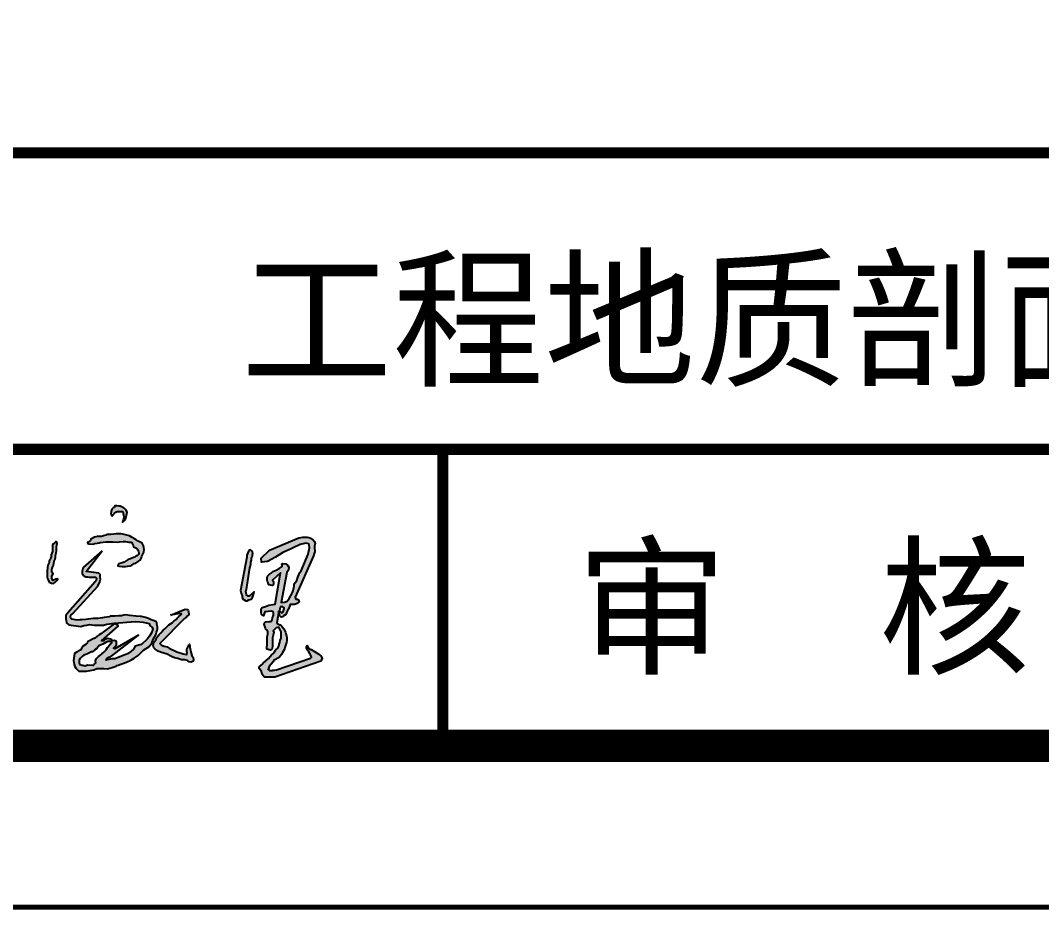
# Model space of a CAD drawing. Header units: millimetres. Extents: x -255 to 9196, y 129 to 426.
# Drawn here: x 7319.5 to 7351.18, y 129.26 to 156.83 of the extents above; entities that cross this region are included whole.
import ezdxf
from ezdxf.enums import TextEntityAlignment as Align

# ---------------------------------------------------------------- set-up
doc = ezdxf.new("R2010")
doc.units = ezdxf.units.MM
doc.layers.add('不打印', color=7, linetype='Continuous', plot=False)
doc.layers.add('地质-图框', color=7, linetype='Continuous')
doc.styles.get("Standard").update_dxf_attribs({"font": 'simfang_0.ttf', "height": 2.5})

msp = doc.modelspace()

# ---------------------------------------------------------------- hatches: boundary and pattern name
h = msp.add_hatch(color=256)
h.paths.add_polyline_path([(7322.74, 141.695), (7322.72, 141.71), (7322.682, 141.73), (7322.638, 141.751), (7322.597, 141.768), (7322.568, 141.768), (7322.489, 141.783), (7322.43, 141.78), (7322.419, 141.757), (7322.404, 141.736), (7322.375, 141.716), (7322.349, 141.687), (7322.325, 141.649), (7322.312, 141.62), (7322.316, 141.605), (7322.302, 141.535), (7322.31, 141.514), (7322.31, 141.505), (7322.319, 141.494), (7322.343, 141.464), (7322.359, 141.48), (7322.418, 141.541), (7322.428, 141.562), (7322.456, 141.59), (7322.477, 141.6), (7322.5, 141.609), (7322.557, 141.606), (7322.61, 141.606), (7322.665, 141.606), (7322.69, 141.568), (7322.69, 141.539), (7322.696, 141.503), (7322.711, 141.425), (7322.696, 141.366), (7322.686, 141.343), (7322.662, 141.278), (7322.744, 141.348), (7322.771, 141.4), (7322.808, 141.59), (7322.784, 141.643), (7322.761, 141.672)])
h.paths.add_polyline_path([(7322.969, 140.797), (7322.879, 140.848), (7322.764, 140.887), (7322.623, 140.912), (7322.551, 140.912), (7322.469, 140.91), (7322.4, 140.902), (7322.305, 140.899), (7322.184, 140.897), (7322.151, 140.871), (7322.074, 140.848), (7322.015, 140.833), (7321.879, 140.83), (7321.797, 140.812), (7321.707, 140.761), (7321.688, 140.747), (7321.67, 140.711), (7321.63, 140.675), (7321.601, 140.655), (7321.581, 140.646), (7321.589, 140.615), (7321.625, 140.602), (7321.779, 140.599), (7321.81, 140.62), (7321.884, 140.628), (7321.938, 140.635), (7321.971, 140.646), (7322.069, 140.658), (7322.158, 140.671), (7322.22, 140.666), (7322.377, 140.671), (7322.523, 140.661), (7322.569, 140.666), (7322.692, 140.677), (7322.756, 140.677), (7322.867, 140.658), (7322.938, 140.658), (7322.954, 140.646), (7322.967, 140.623), (7322.982, 140.592), (7323, 140.551), (7323.01, 140.515), (7323.078, 140.486), (7323.097, 140.474), (7323.123, 140.451), (7323.144, 140.42), (7323.167, 140.366), (7323.174, 140.33), (7323.174, 140.31), (7323.162, 140.274), (7323.12, 140.23), (7323.092, 140.23), (7323.054, 140.189), (7323.008, 140.184), (7322.915, 140.138), (7322.843, 140.115), (7322.777, 140.076), (7322.72, 140.033), (7322.628, 140.01), (7322.556, 139.983), (7322.532, 139.964), (7322.518, 139.923), (7322.566, 139.915), (7322.659, 139.905), (7322.764, 139.905), (7322.823, 139.915), (7322.908, 139.925), (7322.956, 139.948), (7323.033, 140), (7323.077, 140.007), (7323.149, 140.053), (7323.213, 140.1), (7323.251, 140.169), (7323.267, 140.225), (7323.333, 140.351), (7323.336, 140.428), (7323.328, 140.489), (7323.318, 140.548), (7323.277, 140.625), (7323.21, 140.658), (7323.174, 140.676), (7323.126, 140.699), (7323.09, 140.73), (7323.038, 140.758)])
h.paths.add_polyline_path([(7320.593, 140.22), (7320.595, 140.281), (7320.609, 140.326), (7320.62, 140.384), (7320.623, 140.433), (7320.623, 140.481), (7320.623, 140.511), (7320.634, 140.569), (7320.64, 140.597), (7320.637, 140.641), (7320.629, 140.66), (7320.617, 140.663), (7320.598, 140.669), (7320.59, 140.669), (7320.584, 140.652), (7320.558, 140.62), (7320.501, 140.591), (7320.493, 140.566), (7320.49, 140.547), (7320.49, 140.519), (7320.49, 140.494), (7320.493, 140.469), (7320.498, 140.428), (7320.493, 140.386), (7320.49, 140.367), (7320.476, 140.32), (7320.457, 140.259), (7320.451, 140.231), (7320.451, 140.196), (7320.451, 140.184), (7320.437, 140.146), (7320.421, 140.11), (7320.413, 140.096), (7320.396, 140.071), (7320.393, 140.024), (7320.371, 139.982), (7320.363, 139.96), (7320.343, 139.883), (7320.335, 139.827), (7320.332, 139.791), (7320.329, 139.733), (7320.329, 139.65), (7320.329, 139.62), (7320.332, 139.567), (7320.343, 139.529), (7320.36, 139.487), (7320.39, 139.421), (7320.44, 139.399), (7320.46, 139.387), (7320.523, 139.374), (7320.576, 139.412), (7320.601, 139.432), (7320.631, 139.465), (7320.664, 139.514), (7320.637, 139.515), (7320.601, 139.506), (7320.504, 139.473), (7320.482, 139.509), (7320.473, 139.54), (7320.471, 139.573), (7320.473, 139.606), (7320.518, 139.678), (7320.479, 139.731), (7320.479, 139.756), (7320.479, 139.816), (7320.479, 139.83), (7320.487, 139.844), (7320.49, 139.866), (7320.509, 139.919), (7320.529, 139.955), (7320.54, 139.999), (7320.545, 140.068), (7320.559, 140.112), (7320.573, 140.14), (7320.59, 140.176)])
h.paths.add_polyline_path([(7322.032, 140.392), (7321.451, 139.874), (7321.434, 139.82), (7321.419, 139.78), (7321.414, 139.734), (7321.419, 139.683), (7321.439, 139.652), (7321.448, 139.626), (7321.476, 139.603), (7321.505, 139.589), (7321.528, 139.583), (7321.585, 139.578), (7321.63, 139.569), (7321.65, 139.569), (7321.707, 139.569), (7321.773, 139.572), (7321.818, 139.572), (7321.83, 139.572), (7321.855, 139.538), (7321.861, 139.515), (7321.847, 139.467), (7321.821, 139.427), (7320.969, 138.467), (7320.911, 138.382), (7320.911, 138.288), (7320.929, 138.157), (7320.998, 138.093), (7321.369, 138.045), (7321.464, 138.075), (7321.555, 138.081), (7321.638, 138.106), (7321.784, 138.081), (7321.943, 138.087), (7322.077, 138.087), (7322.181, 138.112), (7322.42, 138.142), (7323.062, 138.2), (7323.202, 138.191), (7323.303, 138.179), (7323.493, 138.138), (7323.517, 138.071), (7323.585, 138.009), (7323.609, 137.954), (7323.566, 137.844), (7323.505, 137.74), (7323.432, 137.648), (7323.259, 137.487), (7323.06, 137.432), (7323.006, 137.336), (7322.928, 137.264), (7322.819, 137.197), (7322.723, 137.149), (7322.536, 137.083), (7322.433, 137.041), (7322.343, 137.041), (7322.24, 137.016), (7322.186, 137.004), (7322.162, 136.998), (7322.168, 137.035), (7322.24, 137.089), (7322.3, 137.113), (7322.379, 137.167), (7323.163, 137.77), (7322.427, 137.348), (7322.385, 137.372), (7322.427, 137.414), (7322.481, 137.475), (7322.481, 137.553), (7322.481, 137.577), (7322.421, 137.607), (7322.367, 137.595), (7322.331, 137.625), (7322.294, 137.649), (7322.21, 137.667), (7322.12, 137.643), (7322.083, 137.601), (7322.011, 137.601), (7322.536, 138.047), (7322.505, 138.101), (7322.499, 138.101), (7322.403, 138.125), (7321.993, 137.818), (7321.939, 137.788), (7321.884, 137.746), (7321.812, 137.685), (7321.734, 137.649), (7321.643, 137.595), (7321.595, 137.577), (7321.559, 137.517), (7321.535, 137.493), (7321.426, 137.426), (7321.408, 137.384), (7321.366, 137.312), (7321.336, 137.3), (7321.287, 137.276), (7321.263, 137.252), (7321.179, 137.209), (7321.143, 136.992), (7321.167, 136.866), (7321.191, 136.806), (7321.221, 136.745), (7321.317, 136.655), (7321.547, 136.661), (7321.776, 136.697), (7321.872, 136.739), (7322.083, 136.739), (7322.198, 136.733), (7322.343, 136.769), (7322.469, 136.812), (7322.505, 136.836), (7322.795, 136.938), (7322.922, 136.998), (7323.03, 137.065), (7323.151, 137.143), (7323.32, 137.306), (7323.482, 137.414), (7323.573, 137.529), (7323.621, 137.643), (7323.699, 137.782), (7323.724, 137.867), (7323.755, 137.946), (7323.753, 138.03), (7323.736, 138.117), (7323.728, 138.153), (7323.697, 138.192), (7323.62, 138.229), (7323.56, 138.248), (7323.477, 138.291), (7323.382, 138.324), (7323.254, 138.347), (7323.221, 138.349), (7323.092, 138.358), (7322.895, 138.384), (7322.759, 138.403), (7322.711, 138.393), (7322.632, 138.374), (7322.549, 138.372), (7322.44, 138.364), (7322.365, 138.366), (7322.288, 138.358), (7322.262, 138.345), (7322.185, 138.335), (7322.102, 138.32), (7322.044, 138.306), (7321.974, 138.297), (7321.914, 138.285), (7321.835, 138.289), (7321.754, 138.285), (7321.682, 138.279), (7321.597, 138.271), (7321.524, 138.254), (7321.404, 138.252), (7321.344, 138.25), (7321.273, 138.242), (7321.201, 138.244), (7321.108, 138.264), (7321.077, 138.285), (7321.058, 138.329), (7321.066, 138.389), (7321.124, 138.44), (7321.899, 139.291), (7321.96, 139.426), (7321.985, 139.509), (7321.977, 139.55), (7321.969, 139.65), (7321.935, 139.7), (7321.536, 139.743)])
h.paths.add_polyline_path([(7322.176, 137.567), (7322.207, 137.572), (7322.228, 137.574), (7322.318, 137.577), (7322.329, 137.569), (7322.336, 137.538), (7322.303, 137.507), (7322.272, 137.482), (7322.251, 137.456), (7322.202, 137.389), (7322.169, 137.335), (7322.158, 137.319), (7322.112, 137.271), (7322.086, 137.242), (7322.024, 137.193), (7321.991, 137.16), (7321.965, 137.144), (7321.919, 137.108), (7321.906, 137.095), (7321.867, 137.057), (7321.854, 137.044), (7321.834, 136.982), (7321.844, 136.912), (7321.813, 136.894), (7321.798, 136.879), (7321.769, 136.846), (7321.749, 136.838), (7321.594, 136.853), (7321.496, 136.825), (7321.439, 136.838), (7321.414, 136.838), (7321.347, 136.864), (7321.336, 136.879), (7321.318, 136.923), (7321.318, 136.951), (7321.323, 136.995), (7321.344, 137.049), (7321.39, 137.093), (7321.421, 137.126), (7321.465, 137.155), (7321.555, 137.188), (7321.646, 137.224), (7321.661, 137.237), (7321.705, 137.252), (7321.738, 137.26), (7321.808, 137.317), (7321.818, 137.325), (7321.875, 137.361), (7321.916, 137.41), (7321.937, 137.44), (7322.001, 137.469), (7322.058, 137.492)], flags=16)
h.paths.add_polyline_path([(7324.585, 138.293), (7324.649, 138.334), (7324.656, 138.349), (7324.726, 138.401), (7324.726, 138.425), (7324.711, 138.498), (7324.703, 138.534), (7324.692, 138.562), (7324.686, 138.57), (7324.609, 138.577), (7324.152, 138.392), (7324.378, 138.437), (7324.489, 138.442), (7324.494, 138.423), (7324.473, 138.4), (7324.412, 138.347), (7324.357, 138.297), (7324.328, 138.263), (7324.265, 138.213), (7324.202, 138.16), (7324.107, 138.089), (7323.98, 137.971), (7323.928, 137.928), (7323.859, 137.849), (7323.804, 137.794), (7323.764, 137.742), (7323.719, 137.689), (7323.706, 137.647), (7323.698, 137.62), (7323.667, 137.586), (7323.64, 137.547), (7323.622, 137.468), (7323.625, 137.42), (7323.643, 137.378), (7323.677, 137.339), (7323.769, 137.278), (7323.843, 137.244), (7324.049, 137.186), (7324.167, 137.123), (7324.204, 137.102), (7324.283, 137.068), (7324.383, 137.049), (7324.497, 137.012), (7324.547, 137.004), (7324.597, 137.01), (7324.681, 136.983), (7324.707, 136.962), (7324.734, 136.944), (7324.794, 136.933), (7324.85, 136.96), (7324.865, 137.01), (7324.855, 137.078), (7324.834, 137.115), (7324.821, 137.141), (7324.792, 137.22), (7324.773, 137.304), (7324.763, 137.349), (7324.755, 137.402), (7324.755, 137.452), (7324.747, 137.497), (7324.721, 137.465), (7324.699, 137.426), (7324.668, 137.357), (7324.665, 137.336), (7324.665, 137.307), (7324.665, 137.26), (7324.668, 137.236), (7324.665, 137.176), (7324.655, 137.174), (7324.548, 137.19), (7324.348, 137.259), (7324.118, 137.374), (7324.057, 137.412), (7323.957, 137.435), (7323.873, 137.466), (7323.827, 137.519)])
h.paths.add_polyline_path([(7326.615, 139.861), (7326.645, 139.962), (7326.645, 140.034), (7326.666, 140.094), (7326.67, 140.128), (7326.67, 140.162), (7326.683, 140.2), (7326.695, 140.238), (7326.704, 140.272), (7326.708, 140.306), (7326.695, 140.348), (7326.679, 140.382), (7326.635, 140.424), (7326.589, 140.395), (7326.526, 140.255), (7326.526, 140.191), (7326.322, 139.157), (7326.343, 139.076), (7326.377, 138.992), (7326.377, 138.945), (7326.407, 138.89), (7326.496, 138.835), (7326.534, 138.839), (7326.585, 138.864), (7326.666, 138.894), (7326.712, 138.958), (7326.751, 139.119), (7326.606, 138.996), (7326.598, 138.979), (7326.56, 138.979), (7326.522, 139.008), (7326.509, 139.025), (7326.496, 139.123), (7326.509, 139.187)])
h.paths.add_polyline_path([(7327.635, 140.339), (7327.901, 140.447), (7327.959, 140.476), (7328.175, 140.584), (7328.312, 140.613), (7328.355, 140.627), (7328.441, 140.606), (7328.456, 140.57), (7328.463, 140.483), (7328.427, 140.289), (7328.204, 139.764), (7328.168, 139.713), (7328.103, 139.57), (7328.074, 139.469), (7327.995, 139.368), (7327.995, 139.289), (7327.959, 139.159), (7327.93, 139.073), (7327.837, 138.908), (7327.779, 138.828), (7327.693, 138.8), (7327.585, 138.785), (7327.768, 139.72), (7327.815, 139.79), (7327.829, 139.879), (7327.793, 139.936), (7327.736, 139.98), (7327.628, 139.994), (7327.613, 139.98), (7327.62, 139.928), (7327.621, 139.9), (7327.527, 139.843), (7327.433, 139.785), (7327.333, 139.742), (7327.275, 139.692), (7327.217, 139.649), (7327.167, 139.598), (7327.153, 139.548), (7327.153, 139.483), (7327.167, 139.433), (7327.181, 139.397), (7327.21, 139.332), (7327.304, 139.318), (7327.347, 139.347), (7327.354, 139.39), (7327.347, 139.44), (7327.318, 139.476), (7327.57, 139.706), (7327.401, 138.735), (7327.332, 138.722), (7327.204, 138.699), (7327.099, 138.667), (7326.999, 138.63), (7326.967, 138.594), (7326.967, 138.525), (7326.967, 138.48), (7326.98, 138.416), (7327.003, 138.388), (7327.04, 138.375), (7327.081, 138.493), (7327.287, 138.521), (7327.337, 138.498), (7327.351, 138.452), (7327.351, 138.397), (7327.319, 138.306), (7327.305, 138.251), (7327.291, 138.219), (7327.273, 138.201), (7327.213, 138.196), (7327.204, 138.196), (7327.104, 138.187), (7327.072, 138.16), (7327.063, 138.114), (7327.095, 138.023), (7327.104, 137.973), (7327.168, 137.918), (7327.177, 137.868), (7327.172, 137.808), (7327.154, 137.721), (7327.154, 137.658), (7327.154, 137.543), (7327.154, 137.475), (7327.14, 137.406), (7327.14, 137.338), (7327.259, 137.31), (7327.296, 137.333), (7327.319, 137.411), (7327.319, 137.525), (7327.323, 137.69), (7327.36, 137.854), (7327.341, 137.909), (7327.405, 137.968), (7327.433, 138.005), (7327.511, 138.018), (7327.52, 138.018), (7327.561, 137.941), (7327.584, 137.872), (7327.584, 137.84), (7327.584, 137.772), (7327.588, 137.676), (7327.556, 137.607), (7327.542, 137.543), (7327.529, 137.498), (7327.524, 137.466), (7327.511, 137.443), (7327.501, 137.411), (7327.483, 137.37), (7327.424, 137.315), (7327.41, 137.306), (7327.378, 137.256), (7327.341, 137.201), (7327.291, 137.164), (7327.191, 137.05), (7327.031, 136.9), (7327.017, 136.881), (7326.958, 136.831), (7326.916, 136.804), (7326.907, 136.79), (7326.907, 136.735), (7326.98, 136.648), (7326.999, 136.557), (7327.067, 136.475), (7327.195, 136.47), (7327.296, 136.475), (7327.392, 136.47), (7328.814, 136.968), (7328.843, 137.014), (7328.857, 137.034), (7328.863, 137.054), (7328.834, 137.122), (7328.754, 137.182), (7328.623, 137.265), (7328.517, 137.331), (7328.44, 137.359), (7328.391, 137.453), (7328.374, 137.411), (7328.374, 137.371), (7328.403, 137.313), (7328.431, 137.279), (7328.463, 137.225), (7328.474, 137.191), (7328.497, 137.168), (7328.534, 137.091), (7328.503, 137.062), (7327.445, 136.696), (7327.382, 136.685), (7327.331, 136.685), (7327.311, 136.673), (7327.231, 136.679), (7327.181, 136.712), (7327.214, 136.804), (7327.339, 136.945), (7327.347, 136.97), (7327.372, 137.003), (7327.522, 137.078), (7327.597, 137.17), (7327.621, 137.219), (7327.68, 137.319), (7327.713, 137.419), (7327.754, 137.55), (7327.769, 137.608), (7327.769, 137.697), (7327.754, 137.755), (7327.738, 137.813), (7327.727, 137.861), (7327.685, 137.951), (7327.674, 137.966), (7327.632, 138.019), (7327.611, 138.051), (7327.564, 138.093), (7327.542, 138.098), (7327.463, 138.13), (7327.458, 138.156), (7327.511, 138.518), (7327.522, 138.471), (7327.531, 138.443), (7327.541, 138.41), (7327.541, 138.382), (7327.592, 138.33), (7327.635, 138.344), (7327.654, 138.358), (7327.729, 138.41), (7327.757, 138.462), (7327.786, 138.533), (7327.819, 138.58), (7327.866, 138.726), (7328.002, 138.726), (7328.064, 138.74), (7328.106, 138.768), (7328.144, 138.806), (7328.111, 138.881), (7328.097, 138.89), (7328.04, 138.886), (7328.021, 138.952), (7328.591, 140.228), (7328.615, 140.303), (7328.629, 140.359), (7328.621, 140.499), (7328.621, 140.536), (7328.641, 140.613), (7328.618, 140.673), (7328.567, 140.736), (7328.554, 140.753), (7328.524, 140.767), (7328.443, 140.803), (7328.393, 140.807), (7328.262, 140.807), (7328.141, 140.787), (7327.222, 140.411), (7326.971, 140.16), (7326.982, 140.034), (7327.167, 140.059), (7327.412, 140.188)])
h.paths.add_polyline_path([(7327.561, 138.65), (7327.606, 138.654), (7327.641, 138.65), (7327.677, 138.623), (7327.677, 138.601), (7327.646, 138.498), (7327.601, 138.463), (7327.537, 138.523)], flags=16)

# ---------------------------------------------------------------- linework, layer by layer
at = {"const_width": 0.345}
for points in [[(7286.631, 171.112), (7470.49, 171.112), (7470.49, 134.34), (7286.631, 134.34), (7286.631, 171.112)], [(7286.631, 171.112), (7470.49, 171.112), (7470.49, 134.34), (7286.631, 134.34), (7286.631, 171.112)], [(7286.631, 152.726), (7470.49, 152.726)], [(7286.631, 143.533), (7470.49, 143.533)], [(7309.613, 143.533), (7470.49, 143.533)], [(7332.601, 143.533), (7332.601, 134.34)]]:
    msp.add_lwpolyline(points, dxfattribs=at)
for points in [[(7322.359, 141.48), (7322.418, 141.541), (7322.428, 141.562), (7322.456, 141.59), (7322.477, 141.6), (7322.5, 141.609), (7322.557, 141.606), (7322.61, 141.606), (7322.665, 141.606), (7322.69, 141.568), (7322.69, 141.539), (7322.696, 141.503), (7322.711, 141.425), (7322.696, 141.366), (7322.686, 141.343), (7322.662, 141.278), (7322.744, 141.348), (7322.771, 141.4), (7322.808, 141.59), (7322.784, 141.643), (7322.761, 141.672), (7322.74, 141.695), (7322.72, 141.71), (7322.682, 141.73), (7322.638, 141.751), (7322.597, 141.768), (7322.568, 141.768), (7322.489, 141.783), (7322.43, 141.78), (7322.419, 141.757), (7322.404, 141.736), (7322.375, 141.716), (7322.349, 141.687), (7322.325, 141.649), (7322.312, 141.62), (7322.316, 141.605), (7322.302, 141.535), (7322.31, 141.514), (7322.31, 141.505), (7322.319, 141.494), (7322.343, 141.464), (7322.359, 141.48)], [(7320.552, 140.617), (7320.501, 140.591), (7320.493, 140.566), (7320.49, 140.547), (7320.49, 140.519), (7320.49, 140.494), (7320.493, 140.469), (7320.498, 140.428), (7320.493, 140.386), (7320.49, 140.367), (7320.476, 140.32), (7320.457, 140.259), (7320.451, 140.231), (7320.451, 140.196), (7320.451, 140.184), (7320.437, 140.146), (7320.421, 140.11), (7320.413, 140.096), (7320.396, 140.071), (7320.393, 140.024), (7320.371, 139.982), (7320.363, 139.96), (7320.343, 139.883), (7320.335, 139.827), (7320.332, 139.791), (7320.329, 139.733), (7320.329, 139.65), (7320.329, 139.62), (7320.332, 139.567), (7320.343, 139.529), (7320.36, 139.487), (7320.39, 139.421), (7320.44, 139.399), (7320.46, 139.387), (7320.523, 139.374), (7320.576, 139.412), (7320.601, 139.432), (7320.631, 139.465), (7320.664, 139.514), (7320.637, 139.515), (7320.601, 139.506), (7320.504, 139.473), (7320.482, 139.509), (7320.473, 139.54), (7320.471, 139.573), (7320.473, 139.606), (7320.518, 139.678), (7320.479, 139.731), (7320.479, 139.756), (7320.479, 139.816), (7320.479, 139.83), (7320.487, 139.844), (7320.49, 139.866), (7320.509, 139.919), (7320.529, 139.955), (7320.54, 139.999), (7320.545, 140.068), (7320.559, 140.112), (7320.573, 140.14), (7320.59, 140.176), (7320.593, 140.22), (7320.595, 140.281), (7320.609, 140.326), (7320.62, 140.384), (7320.623, 140.433), (7320.623, 140.481), (7320.623, 140.511), (7320.634, 140.569), (7320.64, 140.597), (7320.637, 140.641), (7320.629, 140.66), (7320.617, 140.663), (7320.598, 140.669), (7320.59, 140.669), (7320.584, 140.652), (7320.559, 140.622), (7320.552, 140.617)], [(7321.625, 140.602), (7321.779, 140.599), (7321.81, 140.62), (7321.884, 140.628), (7321.938, 140.635), (7321.971, 140.646), (7322.069, 140.658), (7322.158, 140.671), (7322.22, 140.666), (7322.377, 140.671), (7322.523, 140.661), (7322.569, 140.666), (7322.692, 140.677), (7322.756, 140.677), (7322.867, 140.658), (7322.938, 140.658), (7322.954, 140.646), (7322.967, 140.623), (7322.982, 140.592), (7323, 140.551), (7323.01, 140.515), (7323.078, 140.486), (7323.097, 140.474), (7323.123, 140.451), (7323.144, 140.42), (7323.167, 140.366), (7323.174, 140.33), (7323.174, 140.31), (7323.162, 140.274), (7323.12, 140.23), (7323.092, 140.23), (7323.054, 140.189), (7323.008, 140.184), (7322.915, 140.138), (7322.843, 140.115), (7322.777, 140.076), (7322.72, 140.033), (7322.628, 140.01), (7322.556, 139.983), (7322.532, 139.964), (7322.518, 139.923), (7322.566, 139.915), (7322.659, 139.905), (7322.764, 139.905), (7322.823, 139.915), (7322.908, 139.925), (7322.956, 139.948), (7323.033, 140), (7323.077, 140.007), (7323.149, 140.053), (7323.213, 140.1), (7323.251, 140.169), (7323.267, 140.225), (7323.333, 140.351), (7323.336, 140.428), (7323.328, 140.489), (7323.318, 140.548), (7323.277, 140.625), (7323.21, 140.658), (7323.174, 140.676), (7323.126, 140.699), (7323.09, 140.73), (7323.038, 140.758), (7322.969, 140.797), (7322.879, 140.848), (7322.764, 140.887), (7322.623, 140.912), (7322.551, 140.912), (7322.469, 140.91), (7322.4, 140.902), (7322.305, 140.899), (7322.184, 140.897), (7322.151, 140.871), (7322.074, 140.848), (7322.015, 140.833), (7321.879, 140.83), (7321.797, 140.812), (7321.707, 140.761), (7321.688, 140.747), (7321.67, 140.711), (7321.63, 140.675), (7321.601, 140.655), (7321.581, 140.646), (7321.589, 140.615), (7321.625, 140.602)], [(7326.971, 140.16), (7327.222, 140.411), (7328.141, 140.787), (7328.262, 140.807), (7328.393, 140.807), (7328.443, 140.803), (7328.524, 140.767), (7328.554, 140.753), (7328.567, 140.736), (7328.618, 140.673), (7328.641, 140.613), (7328.621, 140.536), (7328.621, 140.499), (7328.629, 140.359), (7328.615, 140.303), (7328.591, 140.228), (7328.021, 138.952), (7328.04, 138.886), (7328.097, 138.89), (7328.111, 138.881), (7328.144, 138.806), (7328.106, 138.768), (7328.064, 138.74), (7328.002, 138.726), (7327.866, 138.726), (7327.819, 138.58), (7327.786, 138.533), (7327.757, 138.462), (7327.729, 138.41), (7327.654, 138.358), (7327.635, 138.344), (7327.592, 138.33), (7327.541, 138.382), (7327.541, 138.41), (7327.531, 138.443), (7327.522, 138.471), (7327.512, 138.514), (7327.511, 138.515), (7327.458, 138.156), (7327.463, 138.13), (7327.542, 138.098), (7327.564, 138.093), (7327.611, 138.051), (7327.632, 138.019), (7327.674, 137.966), (7327.685, 137.951), (7327.727, 137.861), (7327.738, 137.813), (7327.754, 137.755), (7327.769, 137.697), (7327.769, 137.608), (7327.754, 137.55), (7327.713, 137.419), (7327.68, 137.319), (7327.621, 137.219), (7327.597, 137.17), (7327.522, 137.078), (7327.372, 137.003), (7327.347, 136.97), (7327.339, 136.945), (7327.214, 136.804), (7327.181, 136.712), (7327.231, 136.679), (7327.311, 136.673), (7327.331, 136.685), (7327.382, 136.685), (7327.445, 136.696), (7328.503, 137.062), (7328.534, 137.091), (7328.497, 137.168), (7328.474, 137.191), (7328.463, 137.225), (7328.431, 137.279), (7328.403, 137.313), (7328.374, 137.371), (7328.374, 137.411), (7328.391, 137.453), (7328.44, 137.359), (7328.517, 137.331), (7328.623, 137.265), (7328.754, 137.182), (7328.834, 137.122), (7328.863, 137.054), (7328.857, 137.034), (7328.843, 137.014), (7328.814, 136.968), (7327.392, 136.47), (7327.296, 136.475), (7327.195, 136.47), (7327.067, 136.475), (7326.999, 136.557), (7326.98, 136.648), (7326.907, 136.735), (7326.907, 136.79), (7326.916, 136.804), (7326.958, 136.831), (7327.017, 136.881), (7327.031, 136.9), (7327.191, 137.05), (7327.291, 137.164), (7327.341, 137.201), (7327.378, 137.256), (7327.41, 137.306), (7327.424, 137.315), (7327.483, 137.37), (7327.501, 137.411), (7327.511, 137.443), (7327.524, 137.466), (7327.529, 137.498), (7327.542, 137.543), (7327.556, 137.607), (7327.588, 137.676), (7327.584, 137.772), (7327.584, 137.84), (7327.584, 137.872), (7327.561, 137.941), (7327.52, 138.018), (7327.511, 138.018), (7327.433, 138.005), (7327.405, 137.968), (7327.341, 137.909), (7327.36, 137.854), (7327.323, 137.69), (7327.319, 137.525), (7327.319, 137.411), (7327.296, 137.333), (7327.259, 137.31), (7327.14, 137.338), (7327.14, 137.406), (7327.154, 137.475), (7327.154, 137.543), (7327.154, 137.658), (7327.154, 137.721), (7327.172, 137.808), (7327.177, 137.868), (7327.168, 137.918), (7327.104, 137.973), (7327.095, 138.023), (7327.063, 138.114), (7327.072, 138.16), (7327.104, 138.187), (7327.204, 138.196), (7327.213, 138.196), (7327.273, 138.201), (7327.291, 138.219), (7327.305, 138.251), (7327.319, 138.306), (7327.351, 138.397), (7327.351, 138.452), (7327.337, 138.498), (7327.287, 138.521), (7327.081, 138.493), (7327.04, 138.375), (7327.003, 138.388), (7326.98, 138.416), (7326.967, 138.48), (7326.967, 138.525), (7326.967, 138.594), (7326.999, 138.63), (7327.099, 138.667), (7327.204, 138.699), (7327.332, 138.722), (7327.401, 138.735), (7327.57, 139.706), (7327.318, 139.476), (7327.347, 139.44), (7327.354, 139.39), (7327.347, 139.347), (7327.304, 139.318), (7327.21, 139.332), (7327.181, 139.397), (7327.167, 139.433), (7327.153, 139.483), (7327.153, 139.548), (7327.167, 139.598), (7327.217, 139.649), (7327.275, 139.692), (7327.333, 139.742), (7327.433, 139.785), (7327.527, 139.843), (7327.621, 139.9), (7327.62, 139.928), (7327.613, 139.98), (7327.628, 139.994), (7327.736, 139.98), (7327.793, 139.936), (7327.829, 139.879), (7327.815, 139.79), (7327.768, 139.72), (7327.585, 138.785), (7327.693, 138.8), (7327.779, 138.828), (7327.837, 138.908), (7327.93, 139.073), (7327.959, 139.159), (7327.995, 139.289), (7327.995, 139.368), (7328.074, 139.469), (7328.103, 139.57), (7328.168, 139.713), (7328.204, 139.764), (7328.427, 140.289), (7328.463, 140.483), (7328.456, 140.57), (7328.441, 140.606), (7328.355, 140.627), (7328.312, 140.613), (7328.175, 140.584), (7327.959, 140.476), (7327.901, 140.447), (7327.635, 140.339), (7327.412, 140.188), (7327.167, 140.059), (7326.982, 140.034), (7326.971, 140.16)], [(7322.032, 140.392), (7321.451, 139.874), (7321.434, 139.82), (7321.419, 139.78), (7321.414, 139.734), (7321.419, 139.683), (7321.439, 139.652), (7321.448, 139.626), (7321.476, 139.603), (7321.505, 139.589), (7321.528, 139.583), (7321.585, 139.578), (7321.63, 139.569), (7321.65, 139.569), (7321.707, 139.569), (7321.773, 139.572), (7321.818, 139.572), (7321.83, 139.572), (7321.855, 139.538), (7321.861, 139.515), (7321.847, 139.467), (7321.821, 139.427), (7320.969, 138.467), (7320.911, 138.382), (7320.911, 138.288), (7320.929, 138.157), (7320.998, 138.093), (7321.369, 138.045), (7321.464, 138.075), (7321.555, 138.081), (7321.638, 138.106), (7321.784, 138.081), (7321.943, 138.087), (7322.077, 138.087), (7322.181, 138.112), (7322.42, 138.142), (7323.062, 138.2), (7323.202, 138.191), (7323.303, 138.179), (7323.493, 138.138), (7323.517, 138.071), (7323.585, 138.009), (7323.609, 137.954), (7323.566, 137.844), (7323.505, 137.74), (7323.432, 137.648), (7323.259, 137.487), (7323.06, 137.432), (7323.006, 137.336), (7322.928, 137.264), (7322.819, 137.197), (7322.723, 137.149), (7322.536, 137.083), (7322.433, 137.041), (7322.343, 137.041), (7322.24, 137.016), (7322.186, 137.004), (7322.162, 136.998), (7322.168, 137.035), (7322.24, 137.089), (7322.3, 137.113), (7322.379, 137.167), (7323.163, 137.77), (7322.427, 137.348), (7322.385, 137.372), (7322.427, 137.414), (7322.481, 137.475), (7322.481, 137.553), (7322.481, 137.577), (7322.421, 137.607), (7322.367, 137.595), (7322.331, 137.625), (7322.294, 137.649), (7322.21, 137.667), (7322.12, 137.643), (7322.083, 137.601), (7322.011, 137.601), (7322.536, 138.047), (7322.505, 138.101), (7322.499, 138.101), (7322.403, 138.125), (7321.993, 137.818), (7321.939, 137.788), (7321.884, 137.746), (7321.812, 137.685), (7321.734, 137.649), (7321.643, 137.595), (7321.595, 137.577), (7321.559, 137.517), (7321.535, 137.493), (7321.426, 137.426), (7321.408, 137.384), (7321.366, 137.312), (7321.336, 137.3), (7321.287, 137.276), (7321.263, 137.252), (7321.179, 137.209), (7321.143, 136.992), (7321.167, 136.866), (7321.191, 136.806), (7321.221, 136.745), (7321.317, 136.655), (7321.547, 136.661), (7321.776, 136.697), (7321.872, 136.739), (7322.083, 136.739), (7322.198, 136.733), (7322.343, 136.769), (7322.469, 136.812), (7322.505, 136.836), (7322.795, 136.938), (7322.922, 136.998), (7323.03, 137.065), (7323.151, 137.143), (7323.32, 137.306), (7323.482, 137.414), (7323.573, 137.529), (7323.621, 137.643), (7323.699, 137.782), (7323.724, 137.867), (7323.755, 137.946), (7323.753, 138.03), (7323.736, 138.117), (7323.728, 138.153), (7323.697, 138.192), (7323.62, 138.229), (7323.56, 138.248), (7323.477, 138.291), (7323.382, 138.324), (7323.254, 138.347), (7323.221, 138.349), (7323.092, 138.358), (7322.895, 138.384), (7322.759, 138.403), (7322.711, 138.393), (7322.632, 138.374), (7322.549, 138.372), (7322.44, 138.364), (7322.365, 138.366), (7322.288, 138.358), (7322.262, 138.345), (7322.185, 138.335), (7322.102, 138.32), (7322.044, 138.306), (7321.974, 138.297), (7321.914, 138.285), (7321.835, 138.289), (7321.754, 138.285), (7321.682, 138.279), (7321.597, 138.271), (7321.524, 138.254), (7321.404, 138.252), (7321.344, 138.25), (7321.273, 138.242), (7321.201, 138.244), (7321.108, 138.264), (7321.077, 138.285), (7321.058, 138.329), (7321.066, 138.389), (7321.124, 138.44), (7321.899, 139.291), (7321.96, 139.426), (7321.985, 139.509), (7321.977, 139.55), (7321.969, 139.65), (7321.935, 139.7), (7321.536, 139.743), (7322.032, 140.392)], [(7326.589, 140.395), (7326.526, 140.255), (7326.526, 140.191), (7326.322, 139.157), (7326.343, 139.076), (7326.377, 138.992), (7326.377, 138.945), (7326.407, 138.89), (7326.496, 138.835), (7326.534, 138.839), (7326.585, 138.864), (7326.585, 138.864), (7326.666, 138.894), (7326.712, 138.958), (7326.751, 139.119), (7326.606, 138.996), (7326.598, 138.979), (7326.56, 138.979), (7326.522, 139.008), (7326.509, 139.025), (7326.496, 139.123), (7326.509, 139.187), (7326.615, 139.861), (7326.645, 139.962), (7326.645, 140.034), (7326.666, 140.094), (7326.67, 140.128), (7326.67, 140.162), (7326.683, 140.2), (7326.695, 140.238), (7326.704, 140.272), (7326.708, 140.306), (7326.695, 140.348), (7326.679, 140.382), (7326.635, 140.424), (7326.635, 140.424), (7326.589, 140.395)], [(7324.152, 138.392), (7324.609, 138.577), (7324.686, 138.57), (7324.692, 138.562), (7324.703, 138.534), (7324.711, 138.498), (7324.726, 138.425), (7324.726, 138.401), (7324.656, 138.349), (7324.649, 138.334), (7324.585, 138.293), (7323.827, 137.519), (7323.873, 137.466), (7323.957, 137.435), (7324.057, 137.412), (7324.118, 137.374), (7324.348, 137.259), (7324.548, 137.19), (7324.655, 137.174), (7324.665, 137.176), (7324.668, 137.236), (7324.665, 137.26), (7324.665, 137.307), (7324.665, 137.336), (7324.668, 137.357), (7324.699, 137.426), (7324.721, 137.465), (7324.747, 137.497), (7324.755, 137.452), (7324.755, 137.402), (7324.763, 137.349), (7324.773, 137.304), (7324.792, 137.22), (7324.821, 137.141), (7324.834, 137.115), (7324.855, 137.078), (7324.865, 137.01), (7324.85, 136.96), (7324.794, 136.933), (7324.734, 136.944), (7324.707, 136.962), (7324.681, 136.983), (7324.597, 137.01), (7324.547, 137.004), (7324.497, 137.012), (7324.383, 137.049), (7324.283, 137.068), (7324.204, 137.102), (7324.167, 137.123), (7324.049, 137.186), (7323.843, 137.244), (7323.769, 137.278), (7323.677, 137.339), (7323.643, 137.378), (7323.625, 137.42), (7323.622, 137.468), (7323.64, 137.547), (7323.667, 137.586), (7323.698, 137.62), (7323.706, 137.647), (7323.719, 137.689), (7323.764, 137.742), (7323.804, 137.794), (7323.859, 137.849), (7323.928, 137.928), (7323.98, 137.971), (7324.107, 138.089), (7324.202, 138.16), (7324.265, 138.213), (7324.328, 138.263), (7324.357, 138.297), (7324.412, 138.347), (7324.473, 138.4), (7324.494, 138.423), (7324.489, 138.442), (7324.378, 138.437), (7324.152, 138.392)], [(7327.561, 138.65), (7327.537, 138.523), (7327.601, 138.463), (7327.646, 138.498), (7327.677, 138.601), (7327.677, 138.623), (7327.641, 138.65), (7327.606, 138.654), (7327.561, 138.65)], [(7322.176, 137.567), (7322.058, 137.492), (7322.001, 137.469), (7321.937, 137.44), (7321.916, 137.41), (7321.875, 137.361), (7321.818, 137.325), (7321.808, 137.317), (7321.738, 137.26), (7321.705, 137.252), (7321.661, 137.237), (7321.646, 137.224), (7321.555, 137.188), (7321.465, 137.155), (7321.421, 137.126), (7321.39, 137.093), (7321.344, 137.049), (7321.323, 136.995), (7321.318, 136.951), (7321.318, 136.923), (7321.336, 136.879), (7321.347, 136.864), (7321.414, 136.838), (7321.439, 136.838), (7321.496, 136.825), (7321.594, 136.853), (7321.749, 136.838), (7321.769, 136.846), (7321.798, 136.879), (7321.813, 136.894), (7321.844, 136.912), (7321.834, 136.982), (7321.854, 137.044), (7321.867, 137.057), (7321.906, 137.095), (7321.919, 137.108), (7321.965, 137.144), (7321.991, 137.16), (7322.024, 137.193), (7322.086, 137.242), (7322.112, 137.271), (7322.158, 137.319), (7322.169, 137.335), (7322.202, 137.389), (7322.251, 137.456), (7322.272, 137.482), (7322.303, 137.507), (7322.336, 137.538), (7322.329, 137.569), (7322.318, 137.577), (7322.228, 137.574), (7322.207, 137.572), (7322.176, 137.567)]]:
    msp.add_lwpolyline(points)
at = {"layer": '不打印', "linetype": 'Continuous', "const_width": 0.15}
msp.add_lwpolyline([(7055.49, 129.34), (7475.49, 129.34), (7475.49, 426.34), (7055.49, 426.34), (7055.49, 129.34)], dxfattribs=at)
at = {"layer": '地质-图框', "linetype": 'Continuous', "const_width": 1}
msp.add_lwpolyline([(7060.49, 134.34), (7470.49, 134.34), (7470.49, 421.34), (7060.49, 421.34), (7060.49, 134.34), (7470.49, 134.34)], dxfattribs=at)

# ---------------------------------------------------------------- texts
msp.add_text('工程地质剖面图', height=3.4474).set_placement((7342.794, 145.845), align=Align.CENTER)
msp.add_text('审  核', height=3.4474).set_placement((7336.737, 136.919))

doc.saveas('drawing.dxf')
